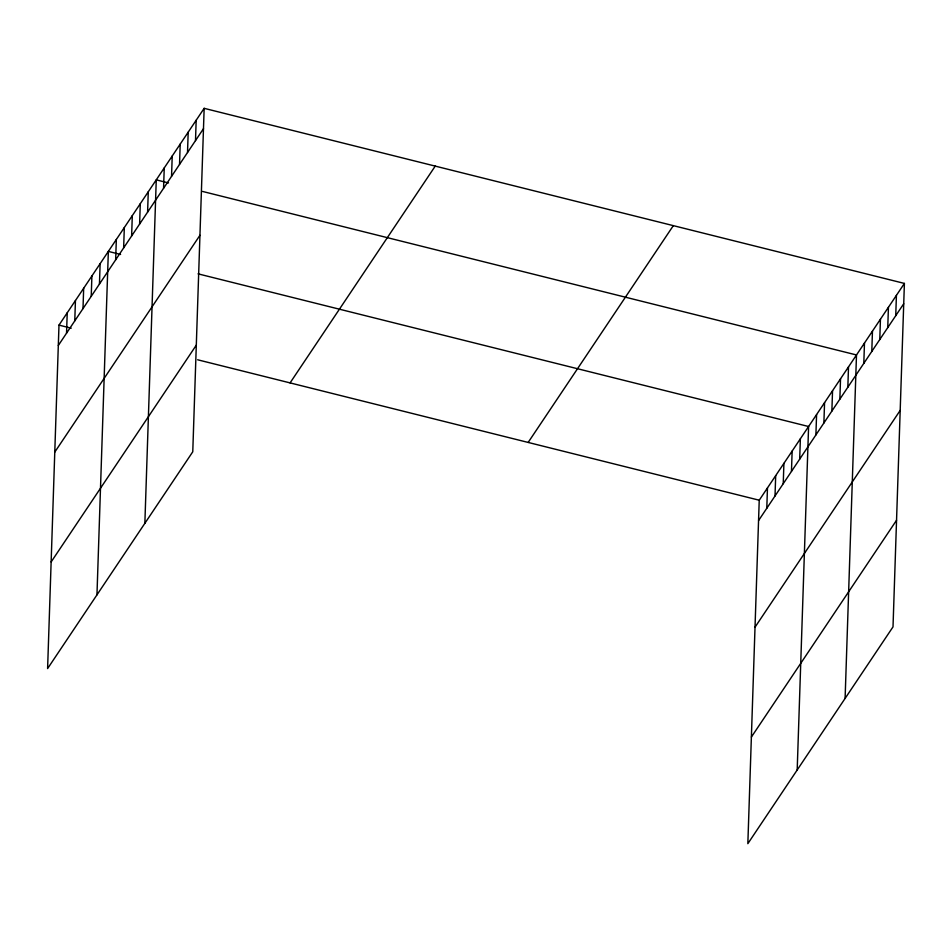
<?xml version="1.0" encoding="UTF-8"?>
<svg xmlns="http://www.w3.org/2000/svg" width="952" height="952" viewBox="0 0 952 952"><rect width="100%" height="100%" fill="white"/><g stroke="black" fill="none" stroke-linecap="round" stroke-linejoin="round"><path stroke-width="1.43" d="M204.156 108.326L58.988 325.12L47.6 668.578L192.768 451.783L204.156 108.326L904.4 283.422L893.012 626.88L747.844 843.674L759.232 500.216L904.4 283.422M66.545 333.176L67.223 312.827M74.768 320.883L75.446 300.546M83.002 308.603L83.669 288.266M91.225 296.322L91.904 275.973M99.448 284.029L100.127 263.692M96.961 594.869L108.349 251.411L120.583 254.47M115.656 259.825L116.334 239.487M123.641 247.901L124.319 227.564M131.626 235.977L132.304 215.64M139.611 224.053L140.289 203.716M147.596 212.129L148.274 191.792M144.859 523.326L156.259 179.869L168.492 182.927M163.565 188.282L164.244 167.945M171.55 176.358L172.217 156.021M179.535 164.434L180.202 144.097M187.52 152.51L188.187 132.173M195.505 140.587L196.171 120.249M766.788 508.273L767.467 487.936M775.011 495.992L775.69 475.643M783.234 483.699L783.912 463.362M791.469 471.418L792.135 451.081M799.692 459.126L800.37 438.789M797.193 769.966L808.593 426.508L198.064 273.843M815.9 434.921L816.578 414.584M823.885 422.997L824.563 402.66M831.869 411.074L832.548 390.737M839.854 399.15L840.533 378.813M847.839 387.226L848.506 366.889M845.102 698.423L856.491 354.965L202.467 191.423M863.809 363.378L864.476 343.041M871.794 351.455L872.46 331.118M879.779 339.531L880.445 319.194M887.752 327.607L888.43 307.27M895.737 315.683L896.415 295.346M58.322 345.457L203.49 128.663M54.788 452.093L199.944 235.287M51.134 561.954L196.302 345.148M290.074 382.906L435.243 166.1M528.158 442.43L673.326 225.636M758.566 520.554L903.722 303.759M755.019 627.189L900.187 410.395M751.378 737.05L896.546 520.256M58.988 325.12L71.221 328.178M197.647 359.785L759.232 500.216"/></g></svg>
